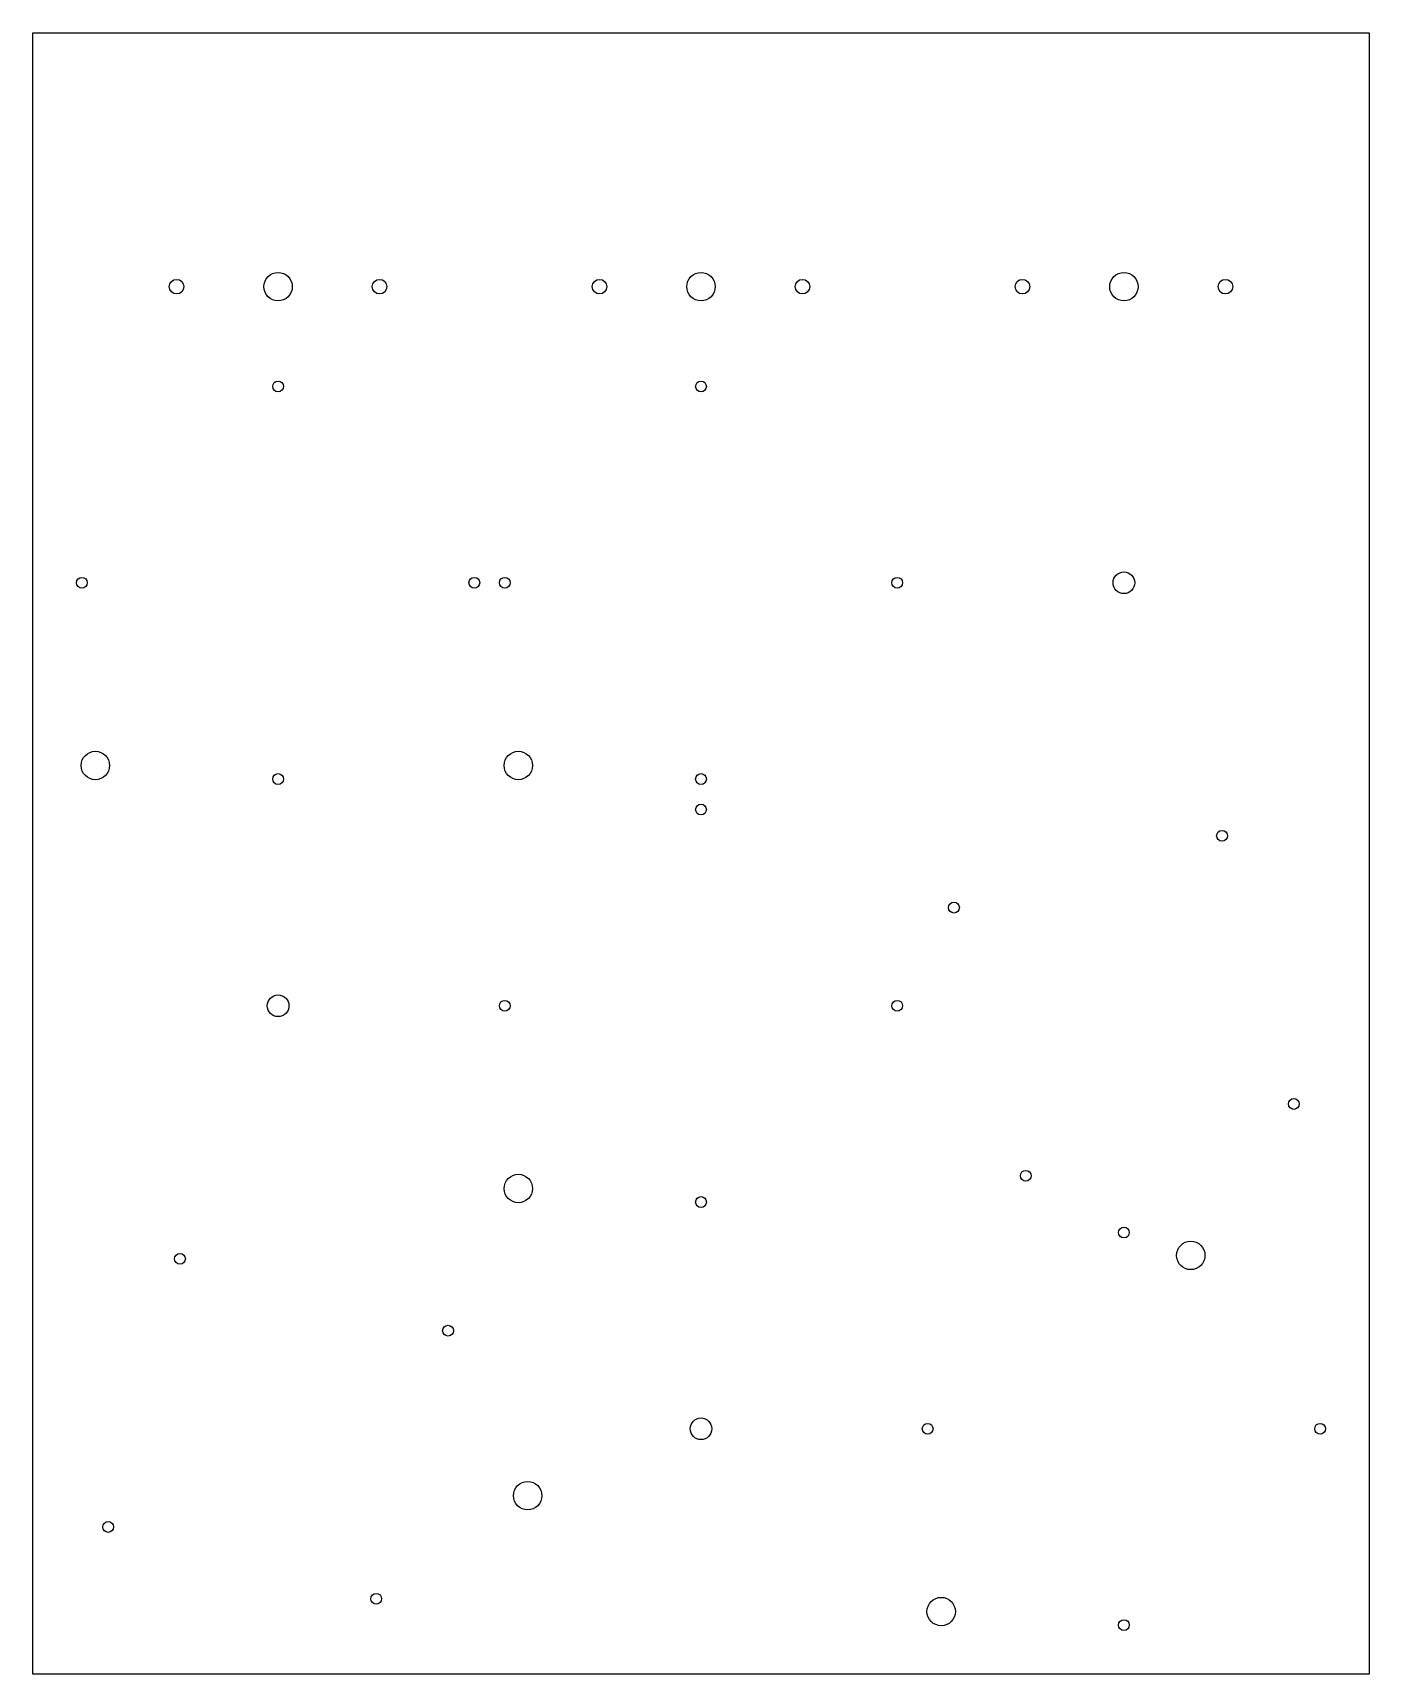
# Model space of a CAD drawing. Header units: millimetres. Extents: x -198 to 198, y -198 to 288.
import ezdxf

# ---------------------------------------------------------------- set-up
doc = ezdxf.new("R2010")
doc.units = ezdxf.units.MM
doc.layers.add('Edge.Cuts', color=254, linetype='CONTINUOUS', true_color=0xd0d2cd)
doc.layers.add('F.Cu', color=13, linetype='CONTINUOUS', true_color=0xc83434)

msp = doc.modelspace()

# ---------------------------------------------------------------- linework, layer by layer
at = {"layer": 'Edge.Cuts', "linetype": 'CONTINUOUS'}
for p, q in [((-197.5, 287.5), (197.5, 287.5)), ((-197.5, -197.5), (-197.5, 287.5)), ((197.5, 287.5), (197.5, -197.5)), ((197.5, -197.5), (-197.5, -197.5))]:
    msp.add_line(p, q, dxfattribs=at)
at = {"layer": 'Edge.Cuts'}
for centre, radius in [((-155, 212.5), 2.149999), ((-125, 212.5), 4.199999), ((-95, 212.5), 2.149999), ((-30, 212.5), 2.149999), ((0, 212.5), 4.199999), ((30, 212.5), 2.149999), ((95, 212.5), 2.149999), ((125, 212.5), 4.199999), ((155, 212.5), 2.149999), ((-125, 183), 1.599999), ((0, 183), 1.599999), ((-183, 125), 1.599999), ((-67, 125), 1.599999), ((-58, 125), 1.599999), ((58, 125), 1.599999), ((125, 125), 3.199999), ((-179, 71), 4.199999), ((-54, 71), 4.199999), ((-125, 67), 1.599999), ((0, 67), 1.599999), ((0, 58), 1.599999), ((154, 50.229473), 1.599999), ((74.770526, 29), 1.599999), ((-125, 0), 3.199999), ((-58, 0), 1.599999), ((58, 0), 1.599999), ((175.229473, -29), 1.599999), ((-54, -54), 4.199999), ((96, -50.229473), 1.599999), ((0, -58), 1.599999), ((125, -67), 1.599999), ((144.765371, -73.765371), 4.199999), ((-154, -74.770526), 1.599999), ((-74.770526, -96), 1.599999), ((0, -125), 3.199999), ((67, -125), 1.599999), ((183, -125), 1.599999), ((-51.234628, -144.765371), 4.199999), ((-175.229473, -154), 1.599999), ((-96, -175.229473), 1.599999), ((71, -179), 4.199999), ((125, -183), 1.599999)]:
    msp.add_circle(centre, radius, dxfattribs=at)
at = {"layer": 'F.Cu'}
for centre, radius in [((-155, 212.5), 2.15), ((-155, 212.5), 2.149999), ((-125, 212.5), 4.2), ((-125, 212.5), 4.199999), ((-95, 212.5), 2.15), ((-95, 212.5), 2.149999), ((-30, 212.5), 2.15), ((-30, 212.5), 2.149999), ((0, 212.5), 4.2), ((0, 212.5), 4.199999), ((30, 212.5), 2.15), ((30, 212.5), 2.149999), ((95, 212.5), 2.15), ((95, 212.5), 2.149999), ((125, 212.5), 4.2), ((125, 212.5), 4.199999), ((155, 212.5), 2.15), ((155, 212.5), 2.149999), ((-125, 183), 1.6), ((-125, 183), 1.599999), ((0, 183), 1.6), ((0, 183), 1.599999), ((-183, 125), 1.6), ((-183, 125), 1.599999), ((-67, 125), 1.6), ((-67, 125), 1.599999), ((-58, 125), 1.6), ((-58, 125), 1.599999), ((58, 125), 1.6), ((58, 125), 1.599999), ((125, 125), 3.2), ((125, 125), 3.199999), ((-179, 71), 4.2), ((-179, 71), 4.199999), ((-54, 71), 4.2), ((-54, 71), 4.199999), ((-125, 67), 1.6), ((-125, 67), 1.599999), ((0, 67), 1.6), ((0, 67), 1.599999), ((0, 58), 1.6), ((0, 58), 1.599999), ((154, 50.229473), 1.6), ((154, 50.229473), 1.599999), ((74.770526, 29), 1.6), ((74.770526, 29), 1.599999), ((-125, 0), 3.2), ((-125, 0), 3.199999), ((-58, 0), 1.6), ((-58, 0), 1.599999), ((58, 0), 1.6), ((58, 0), 1.599999), ((175.229473, -29), 1.6), ((175.229473, -29), 1.599999), ((-54, -54), 4.2), ((-54, -54), 4.199999), ((96, -50.229473), 1.6), ((96, -50.229473), 1.599999), ((0, -58), 1.6), ((0, -58), 1.599999), ((125, -67), 1.6), ((125, -67), 1.599999), ((144.765371, -73.765371), 4.2), ((144.765371, -73.765371), 4.199999), ((-154, -74.770526), 1.6), ((-154, -74.770526), 1.599999), ((-74.770526, -96), 1.6), ((-74.770526, -96), 1.599999), ((0, -125), 3.2), ((0, -125), 3.199999), ((67, -125), 1.6), ((67, -125), 1.599999), ((183, -125), 1.6), ((183, -125), 1.599999), ((-51.234628, -144.765371), 4.2), ((-51.234628, -144.765371), 4.199999), ((-175.229473, -154), 1.6), ((-175.229473, -154), 1.599999), ((-96, -175.229473), 1.6), ((-96, -175.229473), 1.599999), ((71, -179), 4.2), ((71, -179), 4.199999), ((125, -183), 1.6), ((125, -183), 1.599999)]:
    msp.add_circle(centre, radius, dxfattribs=at)

doc.saveas('drawing.dxf')
